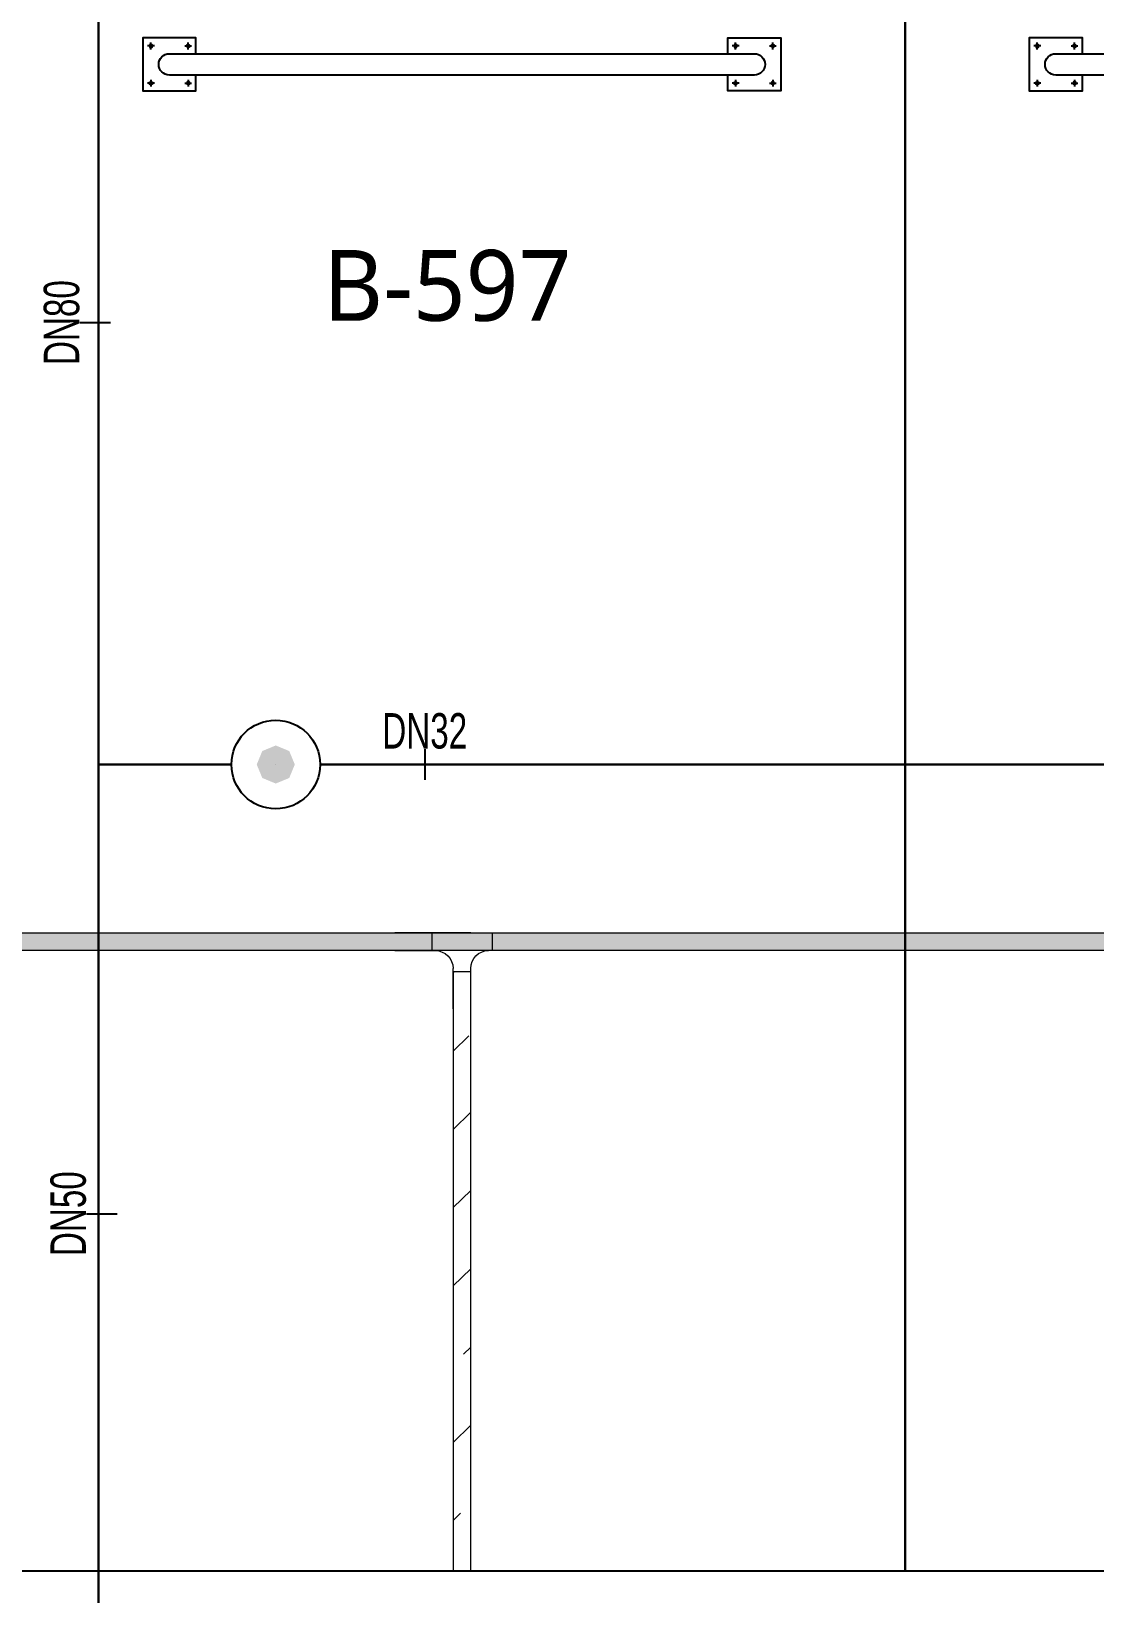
# Model space of a CAD drawing. Header units: millimetres. Extents: x -379292 to 1221486, y 92049 to 447512.
# Drawn here: x -174569 to -171570, y 143755 to 148162 of the extents above; entities that cross this region are included whole.
import ezdxf
from ezdxf.enums import TextEntityAlignment as Align

# ---------------------------------------------------------------- set-up
doc = ezdxf.new("R2010")
doc.units = ezdxf.units.MM
for name, color, linetype in [('-M-YNGN-BORUID', 7, 'Continuous'), ('-M-YNGN-BORUUZUN', 7, 'Continuous'), ('-M-YNGN-BORUYUK', 7, 'Continuous'), ('-M-YNGN-SPR-YUK', 7, 'Continuous'), ('-M-YNGN-ZON6-CAP-', 7, 'Continuous'), ('-M-YNGN-ZON6-SPR-', 7, 'Continuous'), ('202-A-Y-MahalAd', 141, 'Continuous')]:
    doc.layers.add(name, color=color, linetype=linetype)
doc.layers.add('-M-YNGN-SPR-CAPCIZGI', color=188, linetype='Continuous', plot=False)
doc.layers.add('-M-YNGN-ZON6', color=2, linetype='SP', lineweight=30)
doc.layers.add('E_CT_KIRMIZI', color=1, linetype='Continuous', lineweight=9)
doc.styles.add('CIZGI', font='tahoma.ttf', dxfattribs={"width": 0.8, "oblique": 20})
doc.styles.add('HCAD', font='HCAD.SHX', dxfattribs={"width": 0.8, "height": 0.2})
doc.styles.add('PIPESIZE', font='hcad.shx', dxfattribs={"width": 0.8})
doc.styles.add('SPR-NOT', font='romans.shx')
doc.styles.get("Standard").update_dxf_attribs({"font": 'segoeuil.ttf'})
doc.linetypes.add('SP', pattern='A,2,-0.1,["SP",CIZGI,S=0.14,R=0.2,X=0,Y=-0.07],-0.255', length=2.355)

# ---------------------------------------------------------------- blocks, each defined once
blk = doc.blocks.new('202_Vida')
at = {"color": 0, "linetype": 'ByBlock', "ltscale": 0.2}
for points in [[(0.96, 0), (-0.96, 0)], [(0, 0.96), (0, -0.96)]]:
    blk.add_lwpolyline(points, dxfattribs=at)
at = {"color": 0, "linetype": 'ByBlock'}
for radius in [0.42, 0.23, 0.155]:
    blk.add_circle((0, 0), radius, dxfattribs=at)
blk = doc.blocks.new('202_Stoper')
at = {"color": 0, "linetype": 'ByBlock'}
for points in [[(-750, -30), (-750, -75), (-900, -75), (-900, 75), (-750, 75), (-750, 30)], [(750, -30), (750, -75), (900, -75), (900, 75), (750, 75), (750, 30)]]:
    blk.add_lwpolyline(points, dxfattribs=at)
blk.add_lwpolyline([(825, -30, 1), (825, 30), (-825, 30, 1), (-825, -30)], format="xyb", close=True, dxfattribs=at)
at = {"color": 0, "linetype": 'ByBlock', "yscale": 10, "zscale": 10, "rotation": 180}
for p, xscale in [((-877, 53), -10), ((-772, 53), 10), ((772, 53), -10), ((877, 53), 10)]:
    blk.add_blockref('202_Vida', p, dxfattribs=dict(at, xscale=xscale))
at = {"color": 0, "linetype": 'ByBlock', "yscale": 10, "zscale": 10}
for p, xscale in [((-877, -52), 10), ((-772, -52), -10), ((772, -52), 10), ((877, -52), -10)]:
    blk.add_blockref('202_Vida', p, dxfattribs=dict(at, xscale=xscale))
blk = doc.blocks.new('202_Mahalblok')
at = {"color": 0, "linetype": 'ByBlock', "flags": 128}
blk.add_lwpolyline([(0, 0), (0, 5000), (2500, 5000), (2500, 0)], close=True, dxfattribs=at)
at = {"color": 252}
blk.add_blockref('202_Stoper', (1250, 750), dxfattribs=at)
at = {"color": 0, "linetype": 'ByBlock', "ltscale": 25}
blk.add_attdef('MAHALNO', text='', height=200, dxfattribs=at).set_placement((1208.7, 1390), align=Align.BOTTOM_CENTER)
blk = doc.blocks.new('OtoParkBodrumKatMimari')
at = {"layer": '202-A-Y-MahalAd', "color": 8, "ltscale": 25}
ref = blk.add_blockref('202_Mahalblok', (71750, 48000), dxfattribs=dict(at, xscale=-1, rotation=180))
ref.add_attrib('MAHALNO', 'B-597', dxfattribs={"layer": '0', "color": 0, "linetype": 'ByBlock', "ltscale": 25, "height": 200}).set_placement((72958.7, 46466.6), align=Align.BOTTOM_CENTER)
at = {"layer": '202-A-Y-MahalAd', "color": 8, "ltscale": 25, "xscale": -1, "rotation": 180}
blk.add_blockref('202_Mahalblok', (74250, 48000), dxfattribs=at)
blk = doc.blocks.new('SP-C-UP-12')
at = {"ltscale": 10}
blk.add_line((0, 0), (0, 0), dxfattribs=at)
at = {"color": 1, "linetype": 'Continuous'}
blk.add_circle((0, 0), 12.5, dxfattribs=at)
at = {"ltscale": 10}
for points in [[(-5.37, 0), (-3.8, 3.8), (-3.8, -3.8), (0, 5.37)], [(-3.8, -3.8), (0, 5.37), (0, -5.37), (3.8, 3.8)], [(0, -5.37), (3.8, 3.8), (3.8, -3.8), (5.37, 0)]]:
    blk.add_solid(points, dxfattribs=at)
at = {"layer": '-M-YNGN-SPR-YUK', "style": 'SPR-NOT', "width": 0.5, "flags": 9}
for tag, p in [('YUK', (0, 17.77)), ('CAP', (0, 14.42)), ('TIP', (0.2, 10.78))]:
    blk.add_attdef(tag, text='', height=2.5, dxfattribs=at).set_placement(p, align=Align.MIDDLE_CENTER)
blk = doc.blocks.new('SPRKL100')
at = {"layer": '-M-YNGN-SPR-CAPCIZGI'}
blk.add_line((0, 0.431), (0, -0.431), dxfattribs=at)
at = {"layer": '-M-YNGN-BORUID', "color": 0, "style": 'HCAD', "width": 0.8, "flags": 1}
blk.add_attdef('DIC', text='', height=0.4, dxfattribs=at).set_placement((0, -1.693), align=Align.CENTER)
at = {"layer": '-M-YNGN-BORUUZUN', "color": 0, "style": 'HCAD', "width": 0.7}
blk.add_attdef('BOY', text='', height=0.8, dxfattribs=at).set_placement((0, -1.08), align=Align.CENTER)
at = {"layer": '-M-YNGN-BORUYUK', "color": 6, "style": 'PIPESIZE', "width": 0.8}
blk.add_attdef('YUK', text='', height=0.5, dxfattribs=at).set_placement((0, 1.866), align=Align.CENTER)
at = {"color": 0, "style": 'PIPESIZE', "width": 0.7}
blk.add_attdef('CAP', text='', height=1, dxfattribs=at).set_placement((0, 0.45), align=Align.CENTER)
blk = doc.blocks.new('A$C69E8D8A3')
at = {"layer": '-M-YNGN-ZON6', "ltscale": 500}
for p, q in [((-1888.51, 6524.38), (-1888.51, 3591.88)), ((-1851.01, 4391.88), (-1888.51, 4391.88)), ((-1551.01, 4391.88), (-1826.01, 4391.88))]:
    blk.add_line(p, q, dxfattribs=at)
at = {"layer": '-M-YNGN-ZON6-CAP-'}
ref = blk.add_blockref('SPRKL100', (-1889.46, 4516.55), dxfattribs=dict(at, xscale=10.00000000000001, yscale=10.00000000000001, zscale=10.00000000000001, rotation=90))
ref.add_attrib('CAP', 'DN80', dxfattribs={"layer": '0', "color": 0, "height": 10, "rotation": 90, "style": 'PIPESIZE', "width": 0.7}).set_placement((-1893.96, 4516.55), align=Align.CENTER)
ref = blk.add_blockref('SPRKL100', (-1796.49, 4391.88), dxfattribs=dict(at, xscale=10, yscale=10, zscale=10))
ref.add_attrib('CAP', 'DN32', dxfattribs={"layer": '0', "color": 0, "height": 10, "style": 'PIPESIZE', "width": 0.7}).set_placement((-1796.49, 4396.38), align=Align.CENTER)
ref = blk.add_blockref('SPRKL100', (-1887.58, 4265.17), dxfattribs=dict(at, xscale=10.00000000000001, yscale=10.00000000000001, zscale=10.00000000000001, rotation=90))
ref.add_attrib('CAP', 'DN50', dxfattribs={"layer": '0', "color": 0, "height": 10, "rotation": 90, "style": 'PIPESIZE', "width": 0.7}).set_placement((-1892.08, 4265.17), align=Align.CENTER)
at = {"layer": '-M-YNGN-ZON6-SPR-', "rotation": 180}
blk.add_blockref('SP-C-UP-12', (-1838.51, 4391.88), dxfattribs=at)
blk = doc.blocks.new('*U1030')
h = blk.add_hatch()
h.set_pattern_fill('ANSI33', color=0, scale=50, angle=1, style=0)
h.paths.add_polyline_path([(-2092.9, 50), (-402.9, 50), (-402.9, 0), (-2092.9, 0)])
at = {"color": 0}
blk.add_lwpolyline([(-2092.9, 50), (-402.9, 50), (-402.9, 0), (-2092.9, 0)], close=True, dxfattribs=at)
at = {"ltscale": 25, "flags": 1}
for tag, p in [('YUKSEKLIK', (-228.6, -148.7)), ('KALINLIK', (-228.6, -213.3))]:
    blk.add_attdef(tag, p, '', height=50, dxfattribs=at)
blk = doc.blocks.new('*U1012')
at = {"color": 0}
for p, q in [((214, 214), (-164, 214)), ((-60, 214), (-60, 164)), ((0, 214), (214, 214)), ((110, 214), (110, 164)), ((-164, 164), (-50, 164)), ((214, 164), (100, 164)), ((0, 0), (0, 114)), ((0, 104), (50, 104)), ((50, 0), (50, 114))]:
    blk.add_line(p, q, dxfattribs=at)
for centre, start, end in [((-50, 114), 0, 90), ((100, 114), 90, 180)]:
    blk.add_arc(centre, 50, start, end, dxfattribs=at)
blk = doc.blocks.new('*U1033')
h = blk.add_hatch()
h.set_pattern_fill('ANSI33', color=0, scale=50, angle=1, style=0)
h.paths.add_polyline_path([(-60748, 50), (403.2, 50), (403.2, 0), (-60748, 0)])
at = {"color": 0}
blk.add_lwpolyline([(-60748, 50), (403.2, 50), (403.2, 0), (-60748, 0)], close=True, dxfattribs=at)
at = {"ltscale": 25, "flags": 1}
for tag, p in [('YUKSEKLIK', (-228.6, -148.7)), ('KALINLIK', (-228.6, -213.3))]:
    blk.add_attdef(tag, p, '', height=50, dxfattribs=at)

msp = doc.modelspace()

# ---------------------------------------------------------------- block references
at = {"color": 8}
msp.add_blockref('OtoParkBodrumKatMimari', (-246354.8, 100818.8), dxfattribs=at)

# ---------------------------------------------------------------- next in the draw order: block references
at = {"layer": '-M-YNGN-ZON6', "ltscale": 25, "xscale": 10, "yscale": 10, "zscale": 10}
msp.add_blockref('A$C69E8D8A3', (-155494.7, 102175), dxfattribs=at)
at = {"layer": 'E_CT_KIRMIZI', "color": 1, "rotation": 180}
msp.add_blockref('*U1033', (-228803.7, 145618.8), dxfattribs=at)
at = {"layer": 'E_CT_KIRMIZI', "color": 2, "xscale": -1}
msp.add_blockref('*U1012', (-173329.8, 145404.8), dxfattribs=at)
at = {"layer": 'E_CT_KIRMIZI', "color": 1, "xscale": -1, "rotation": 269.9999999999999}
msp.add_blockref('*U1030', (-173379.8, 145911.7), dxfattribs=at)

doc.saveas('drawing.dxf')
